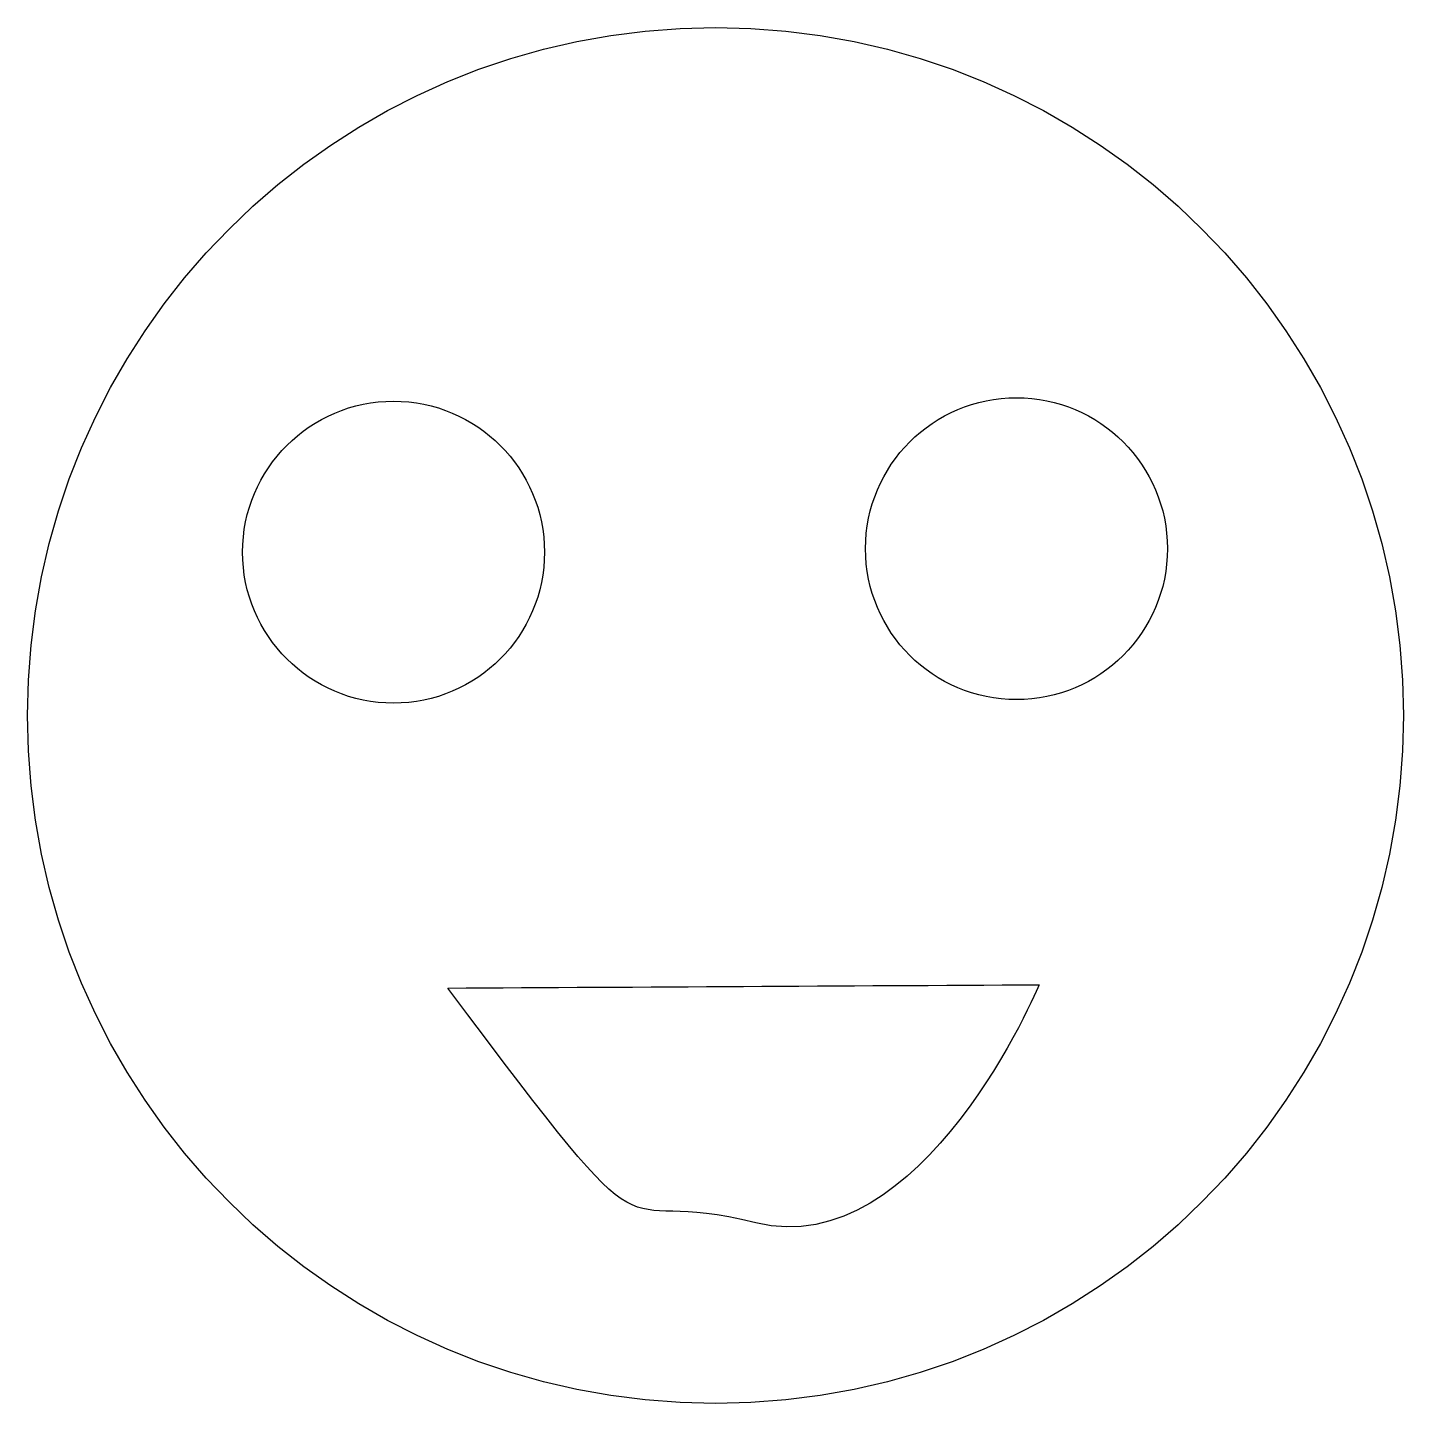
# Model space of a CAD drawing. Extents: x -51 to 55, y 0 to 105.
import ezdxf

# ---------------------------------------------------------------- set-up
doc = ezdxf.new("R2010")
doc.units = 0
doc.layers.add('Capa_1', color=7, linetype='CONTINUOUS')

msp = doc.modelspace()

# ---------------------------------------------------------------- linework, layer by layer
at = {"layer": 'Capa_1', "color": 7}
for points in [[(54.546352, 52.35257), (54.477992, 49.64894), (54.275104, 46.98079), (53.940991, 44.35145), (53.478956, 41.76419), (52.892298, 39.22233), (52.18432, 36.72917), (51.358322, 34.28801), (50.417605, 31.90214), (49.36547, 29.57488), (48.205219, 27.30951), (46.940153, 25.10935), (45.573572, 22.97769), (44.108779, 20.91783), (42.549073, 18.93308), (40.897756, 17.02674), (39.15813, 15.20211), (37.333494, 13.46248), (35.427151, 11.81116), (33.442402, 10.25146), (31.382547, 8.78666), (29.250888, 7.42008), (27.050725, 6.15502), (24.785361, 4.99477), (22.458095, 3.94263), (20.072229, 3.00191), (17.631065, 2.17592), (15.137903, 1.46794), (12.596044, 0.88128), (10.00879, 0.41924), (7.379442, 0.08513), (4.7113, -0.11776), (2.007666, -0.18616), (-0.695968, -0.11776), (-3.36411, 0.08513), (-5.993458, 0.41924), (-8.580713, 0.88128), (-11.122571, 1.46794), (-13.615733, 2.17592), (-16.056897, 3.00191), (-18.442763, 3.94263), (-20.770029, 4.99477), (-23.035393, 6.15502), (-25.235556, 7.42008), (-27.367215, 8.78666), (-29.42707, 10.25146), (-31.411819, 11.81116), (-33.318162, 13.46248), (-35.142798, 15.20211), (-36.882424, 17.02674), (-38.533741, 18.93308), (-40.093447, 20.91783), (-41.55824, 22.97769), (-42.924821, 25.10935), (-44.189887, 27.30951), (-45.350138, 29.57488), (-46.402273, 31.90214), (-47.34299, 34.28801), (-48.168988, 36.72917), (-48.876966, 39.22233), (-49.463624, 41.76419), (-49.925659, 44.35145), (-50.259772, 46.98079), (-50.46266, 49.64894), (-50.53102, 52.35257), (-50.46266, 55.0562), (-50.259772, 57.72435), (-49.925659, 60.35369), (-49.463623, 62.94095), (-48.876966, 65.48281), (-48.168987, 67.97597), (-47.342989, 70.41713), (-46.402272, 72.803), (-45.350138, 75.13026), (-44.189887, 77.39563), (-42.92482, 79.59579), (-41.55824, 81.72745), (-40.093446, 83.78731), (-38.53374, 85.77206), (-36.882424, 87.6784), (-35.142797, 89.50303), (-33.318162, 91.24266), (-31.411819, 92.89398), (-29.42707, 94.45368), (-27.367215, 95.91848), (-25.235555, 97.28506), (-23.035393, 98.55012), (-20.770028, 99.71037), (-18.442763, 100.76251), (-16.056897, 101.70323), (-13.615733, 102.52922), (-11.122571, 103.2372), (-8.580712, 103.82386), (-5.993458, 104.2859), (-3.36411, 104.62001), (-0.695968, 104.8229), (2.007666, 104.8913), (4.7113, 104.8229), (7.379442, 104.62001), (10.00879, 104.2859), (12.596044, 103.82386), (15.137903, 103.2372), (17.631065, 102.52922), (20.072229, 101.70323), (22.458095, 100.76251), (24.78536, 99.71037), (27.050725, 98.55012), (29.250887, 97.28506), (31.382547, 95.91848), (33.442402, 94.45368), (35.427151, 92.89398), (37.333494, 91.24266), (39.158129, 89.50303), (40.897756, 87.6784), (42.549072, 85.77206), (44.108778, 83.78731), (45.573572, 81.72745), (46.940152, 79.59579), (48.205219, 77.39563), (49.36547, 75.13026), (50.417604, 72.803), (51.358321, 70.41713), (52.184319, 67.97597), (52.892298, 65.48281), (53.478955, 62.94095), (53.940991, 60.35369), (54.275104, 57.72435), (54.477992, 55.0562)], [(-11.052856, 64.82579), (-11.067856, 64.23255), (-11.112376, 63.64709), (-11.185686, 63.07015), (-11.287068, 62.50244), (-11.415796, 61.9447), (-11.571144, 61.39763), (-11.752388, 60.86198), (-11.958804, 60.33847), (-12.189669, 59.82781), (-12.444256, 59.33073), (-12.721843, 58.84796), (-13.021704, 58.38022), (-13.343116, 57.92824), (-13.685353, 57.49274), (-14.047693, 57.07444), (-14.429409, 56.67407), (-14.829779, 56.29236), (-15.248077, 55.93002), (-15.68358, 55.58778), (-16.135562, 55.26637), (-16.603301, 54.96651), (-17.08607, 54.68892), (-17.583146, 54.43433), (-18.093805, 54.20347), (-18.617323, 53.99705), (-19.152974, 53.81581), (-19.700034, 53.66046), (-20.25778, 53.53173), (-20.825487, 53.43035), (-21.40243, 53.35705), (-21.987886, 53.31255), (-22.581129, 53.29755), (-23.174372, 53.31255), (-23.759828, 53.35705), (-24.336771, 53.43035), (-24.904478, 53.53173), (-25.462224, 53.66046), (-26.009284, 53.81581), (-26.544935, 53.99705), (-27.068453, 54.20347), (-27.579112, 54.43433), (-28.076188, 54.68892), (-28.558957, 54.96651), (-29.026696, 55.26637), (-29.478678, 55.58778), (-29.914181, 55.93002), (-30.332479, 56.29236), (-30.732849, 56.67407), (-31.114565, 57.07444), (-31.476905, 57.49274), (-31.819142, 57.92824), (-32.140554, 58.38022), (-32.440415, 58.84796), (-32.718002, 59.33073), (-32.972589, 59.82781), (-33.203454, 60.33847), (-33.40987, 60.86198), (-33.591114, 61.39763), (-33.746462, 61.9447), (-33.87519, 62.50244), (-33.976572, 63.07015), (-34.049882, 63.64709), (-34.094402, 64.23255), (-34.109402, 64.82579), (-34.094402, 65.41903), (-34.049882, 66.00449), (-33.976572, 66.58143), (-33.87519, 67.14914), (-33.746463, 67.70688), (-33.591115, 68.25395), (-33.409871, 68.7896), (-33.203455, 69.31311), (-32.972591, 69.82377), (-32.718003, 70.32085), (-32.440417, 70.80362), (-32.140555, 71.27136), (-31.819144, 71.72334), (-31.476906, 72.15884), (-31.114567, 72.57714), (-30.73285, 72.97751), (-30.33248, 73.35922), (-29.914182, 73.72156), (-29.478679, 74.0638), (-29.026696, 74.38521), (-28.558958, 74.68507), (-28.076188, 74.96266), (-27.579112, 75.21725), (-27.068452, 75.44811), (-26.544935, 75.65453), (-26.009284, 75.83577), (-25.462223, 75.99112), (-24.904477, 76.11985), (-24.33677, 76.22123), (-23.759827, 76.29453), (-23.174371, 76.33903), (-22.581128, 76.35403), (-21.987885, 76.33903), (-21.402429, 76.29453), (-20.825486, 76.22123), (-20.257779, 76.11985), (-19.700033, 75.99112), (-19.152972, 75.83577), (-18.617321, 75.65453), (-18.093804, 75.44811), (-17.583144, 75.21725), (-17.086068, 74.96266), (-16.603298, 74.68507), (-16.13556, 74.38521), (-15.683577, 74.0638), (-15.248074, 73.72156), (-14.829776, 73.35922), (-14.429406, 72.97751), (-14.047689, 72.57714), (-13.68535, 72.15884), (-13.343112, 71.72334), (-13.021701, 71.27136), (-12.721839, 70.80362), (-12.444253, 70.32085), (-12.189665, 69.82377), (-11.958801, 69.31311), (-11.752385, 68.7896), (-11.571141, 68.25395), (-11.415793, 67.70688), (-11.287066, 67.14914), (-11.185684, 66.58143), (-11.112374, 66.00449), (-11.067854, 65.41903)], [(36.521114, 65.09306), (36.506114, 64.49982), (36.461594, 63.91436), (36.388284, 63.33742), (36.286902, 62.76971), (36.158174, 62.21197), (36.002826, 61.66491), (35.821582, 61.12925), (35.615166, 60.60574), (35.384302, 60.09508), (35.129714, 59.598), (34.852127, 59.11523), (34.552266, 58.64749), (34.230855, 58.19551), (33.888617, 57.76001), (33.526278, 57.34171), (33.144561, 56.94134), (32.744191, 56.55963), (32.325893, 56.19729), (31.890391, 55.85505), (31.438408, 55.53364), (30.97067, 55.23378), (30.487901, 54.95619), (29.990824, 54.7016), (29.480165, 54.47074), (28.956648, 54.26432), (28.420997, 54.08308), (27.873937, 53.92773), (27.316191, 53.799), (26.748484, 53.69762), (26.171541, 53.62432), (25.586085, 53.57982), (24.992842, 53.56482), (24.399599, 53.57982), (23.814143, 53.62432), (23.2372, 53.69762), (22.669493, 53.799), (22.111747, 53.92773), (21.564687, 54.08308), (21.029036, 54.26432), (20.505518, 54.47074), (19.994859, 54.7016), (19.497783, 54.95619), (19.015014, 55.23378), (18.547275, 55.53364), (18.095293, 55.85505), (17.65979, 56.19729), (17.241492, 56.55963), (16.841122, 56.94134), (16.459406, 57.34171), (16.097066, 57.76001), (15.754829, 58.19551), (15.433417, 58.64749), (15.133556, 59.11523), (14.855969, 59.598), (14.601382, 60.09508), (14.370517, 60.60574), (14.164101, 61.12925), (13.982857, 61.6649), (13.827509, 62.21197), (13.698781, 62.76971), (13.597399, 63.33742), (13.524089, 63.91436), (13.479569, 64.49982), (13.464569, 65.09306), (13.479569, 65.6863), (13.524089, 66.27176), (13.597399, 66.8487), (13.698781, 67.41641), (13.827508, 67.97416), (13.982855, 68.52122), (14.164099, 69.05687), (14.370516, 69.58039), (14.60138, 70.09105), (14.855967, 70.58812), (15.133553, 71.07089), (15.433415, 71.53863), (15.754826, 71.99061), (16.097064, 72.42612), (16.459403, 72.84441), (16.84112, 73.24478), (17.24149, 73.6265), (17.659788, 73.98884), (18.095291, 74.33108), (18.547273, 74.65249), (19.015012, 74.95235), (19.497781, 75.22994), (19.994858, 75.48453), (20.505517, 75.71539), (21.029034, 75.92181), (21.564686, 76.10305), (22.111747, 76.2584), (22.669493, 76.38713), (23.2372, 76.48851), (23.814143, 76.56181), (24.399599, 76.60631), (24.992843, 76.62131), (25.586087, 76.60631), (26.171542, 76.56181), (26.748486, 76.48851), (27.316193, 76.38713), (27.873939, 76.2584), (28.421, 76.10305), (28.956651, 75.92181), (29.480169, 75.71539), (29.990828, 75.48453), (30.487904, 75.22994), (30.970674, 74.95235), (31.438412, 74.65249), (31.890395, 74.33108), (32.325898, 73.98884), (32.744196, 73.6265), (33.144566, 73.24478), (33.526282, 72.84441), (33.888621, 72.42612), (34.230859, 71.99061), (34.552271, 71.53863), (34.852132, 71.07089), (35.129718, 70.58812), (35.384306, 70.09105), (35.61517, 69.58039), (35.821586, 69.05687), (36.00283, 68.52122), (36.158177, 67.97416), (36.286904, 67.41641), (36.388286, 66.8487), (36.461596, 66.27176), (36.506116, 65.6863)], [(-18.441599, 31.53782), (-17.030082, 31.54582), (-15.618565, 31.55382), (-14.207047, 31.56182), (-12.79553, 31.56982), (-11.384013, 31.57782), (-9.972496, 31.58582), (-8.560979, 31.59382), (-7.149461, 31.60182), (-5.737944, 31.60982), (-4.326427, 31.61782), (-2.91491, 31.62582), (-1.503392, 31.63382), (-0.091875, 31.64182), (1.319642, 31.64982), (2.731159, 31.65782), (4.142677, 31.66582), (5.554194, 31.67382), (6.965711, 31.68182), (8.377228, 31.68982), (9.788745, 31.69782), (11.200263, 31.70582), (12.61178, 31.71382), (14.023297, 31.72182), (15.434814, 31.72982), (16.846331, 31.73782), (18.257849, 31.74582), (19.669366, 31.75382), (21.080883, 31.76182), (22.4924, 31.76982), (23.903918, 31.77782), (25.315435, 31.78582), (26.726952, 31.79382), (26.700972, 31.73262), (26.623662, 31.5547), (26.495957, 31.26845), (26.318793, 30.88226), (26.093106, 30.40455), (25.819831, 29.84371), (25.499905, 29.20815), (25.134265, 28.50628), (24.723845, 27.7465), (24.269582, 26.93721), (23.772412, 26.08683), (23.233271, 25.20375), (22.653096, 24.29638), (22.032821, 23.37312), (21.373385, 22.44238), (20.675721, 21.51257), (19.940767, 20.59208), (19.169459, 19.68933), (18.362732, 18.81272), (17.521522, 17.97065), (16.646767, 17.17152), (15.739401, 16.42375), (14.800361, 15.73574), (13.830583, 15.11589), (12.831003, 14.57261), (11.802557, 14.11429), (10.746182, 13.74936), (9.662812, 13.4862), (8.553384, 13.33323), (7.418835, 13.29883), (6.2601, 13.39143), (5.078116, 13.61945), (4.001956, 13.87082), (3.021645, 14.06635), (2.1298, 14.21361), (1.319037, 14.32017), (0.581971, 14.39357), (-0.088779, 14.44147), (-0.7006, 14.47137), (-1.260874, 14.49087), (-1.776986, 14.50757), (-2.256318, 14.52897), (-2.706256, 14.56267), (-3.134184, 14.61627), (-3.547484, 14.69737), (-3.953541, 14.81347), (-4.359738, 14.97216), (-4.77346, 15.18104), (-5.202091, 15.44766), (-5.653014, 15.77961), (-6.133613, 16.18445), (-6.651272, 16.66976), (-7.213376, 17.24311), (-7.827307, 17.91208), (-8.50045, 18.68423), (-9.240188, 19.56714), (-10.053906, 20.56838), (-10.948987, 21.69553), (-11.932816, 22.95616), (-13.012775, 24.35783), (-14.19625, 25.90814), (-15.490623, 27.61463), (-16.903279, 29.4849)]]:
    msp.add_lwpolyline(points, close=True, dxfattribs=at)

doc.saveas('drawing.dxf')
